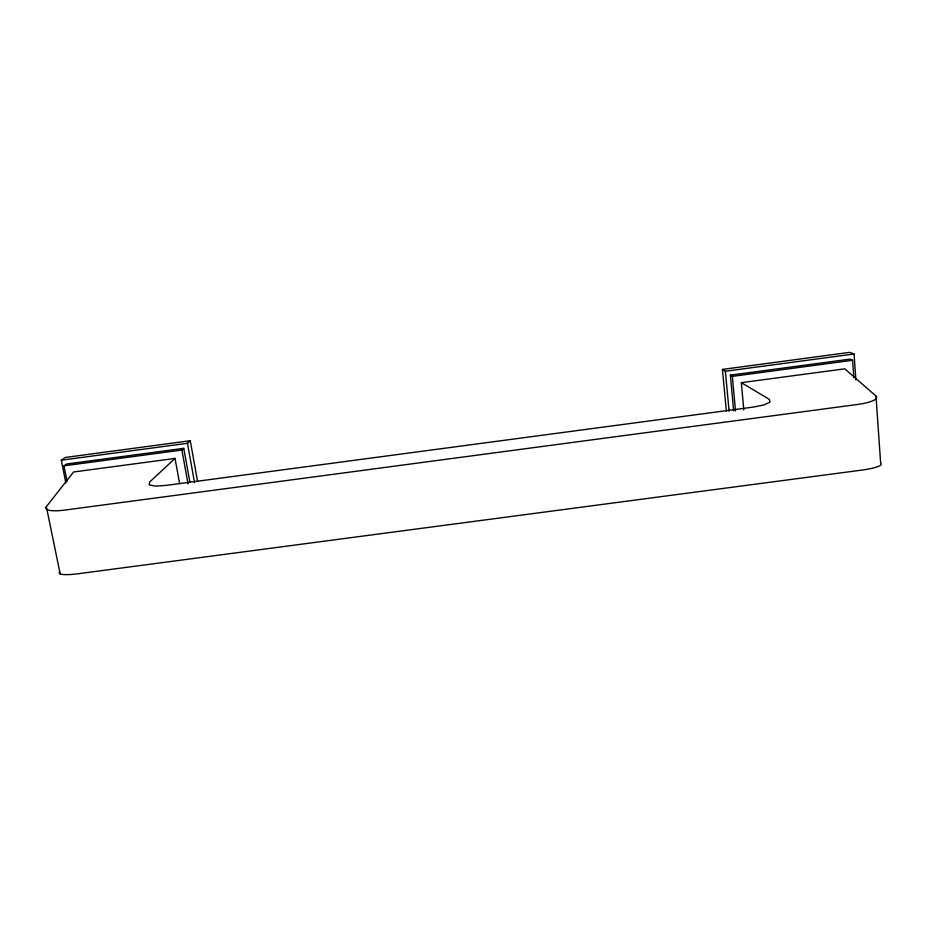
<?xml version="1.0" encoding="UTF-8"?>
<svg xmlns="http://www.w3.org/2000/svg" width="927" height="927" viewBox="0 0 927 927"><rect width="100%" height="100%" fill="white"/><g stroke="black" fill="none" stroke-linecap="round" stroke-linejoin="round"><path stroke-width="1.39" d="M60.162 573.883L46.35 506.629L73.569 471.994L175.018 458.425L179.641 483.697M175.018 458.425L149.618 482.075L149.247 484.867L155.133 486.107L165.759 485.447L753.512 407.057L764.242 404.867L770.024 402.04L769.34 399.363L741.333 382.666L743.802 409.896M67.057 481.287L63.951 465.841L181.889 450.058L183.755 448.332L189.954 482.48M65.852 482.909L61.286 460.198L187.451 443.291L190.255 440.719L197.625 481.658M63.951 465.841L66.64 464.01L183.755 448.332M61.286 460.198L65.423 457.44L190.255 440.719M726.339 411.148L722.446 369.409L849.7 352.364L854.034 353.998L855.911 379.908M722.446 369.409L725.377 371.24L854.034 353.998M733.663 410.835L730.36 375.145L849.781 359.155L852.597 360.279L853.86 377.602M730.36 375.145L732.33 376.374L852.597 360.279M741.333 382.666L844.787 368.83L875.992 396.038L880.65 463.118A27.265 4.623 -4.8 0 1 862.319 470.035L77.868 573.778A26.941 4.519 -10.7 0 1 59.722 571.739M187.451 443.291L194.554 482.643M181.889 450.058L188.03 483.882M725.377 371.24L729.109 411.345M732.33 376.374L735.505 410.87M875.98 396.038A27.555 6.153 -3.9 0 1 857.568 404.473L64.971 510.059A27.231 6.026 -11.8 0 1 46.362 506.629"/></g></svg>
